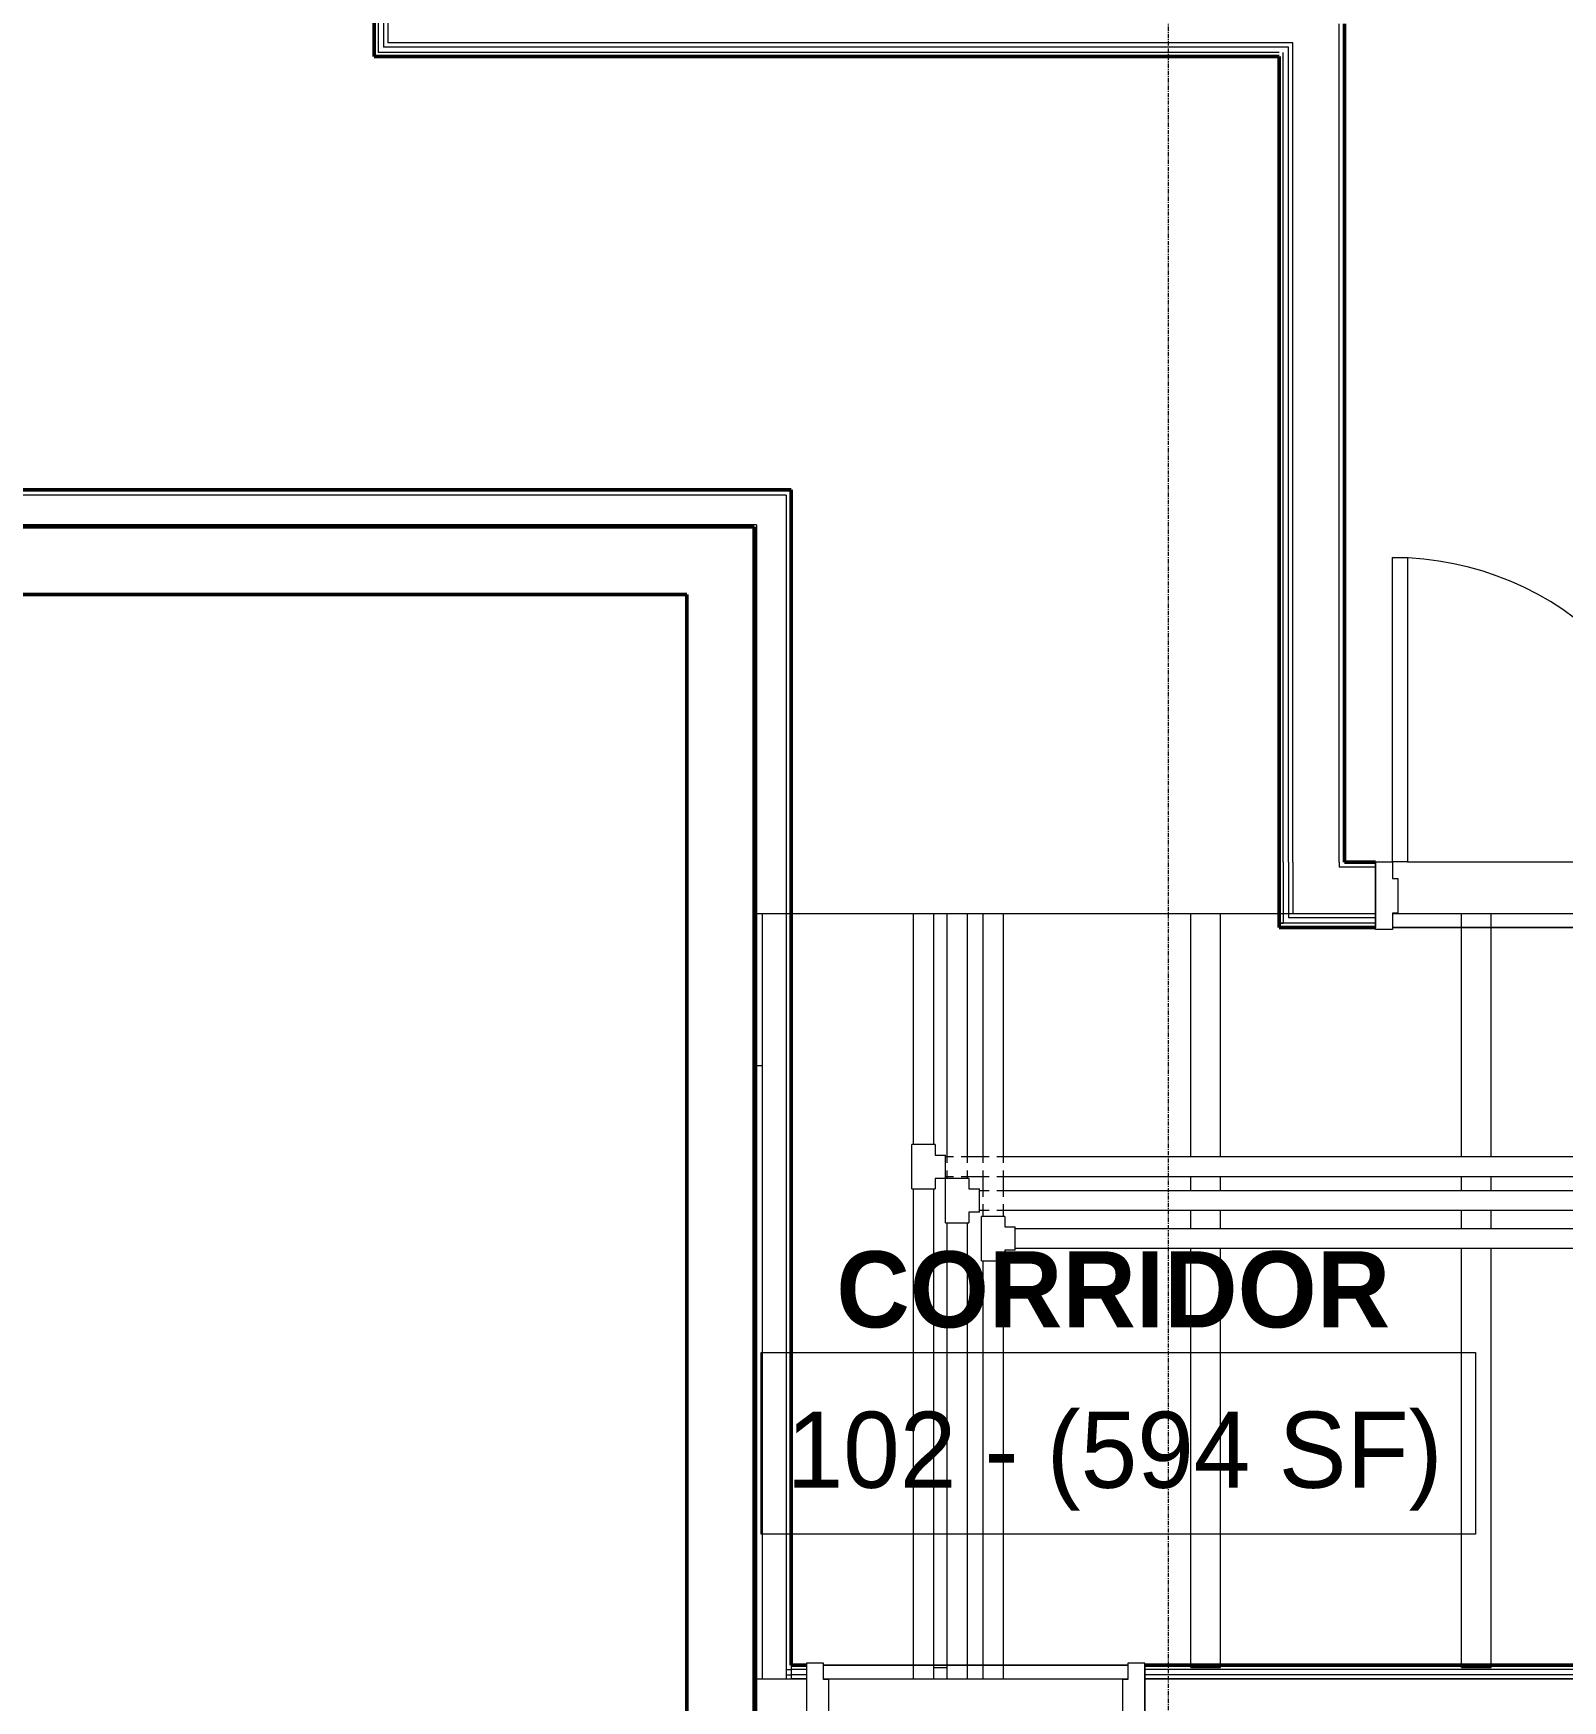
# Model space of a CAD drawing. Header units: inches. Extents: x -4218 to -1830, y 9767 to 12426.
# Drawn here: x -3288.6 to -3107.7, y 11644.2 to 11841.4 of the extents above; entities that cross this region are included whole.
import ezdxf

# ---------------------------------------------------------------- set-up
doc = ezdxf.new("R2010")
doc.units = ezdxf.units.IN
doc.header["$MEASUREMENT"] = 0
doc.linetypes.add('Grid Line 1_2_', pattern=[0.875, 0.5, -0.125, 0.125, -0.125])
for name, color, linetype, lineweight in [('0-1', 7, 'Continuous', 5), ('0-2', 10, 'Continuous', 9), ('A-AREA-IDEN', 2, 'Continuous', 9), ('A-DETL-MBND', 5, 'Continuous', 9), ('A-DOOR-1', 10, 'Continuous', 9), ('A-DOOR-2', 50, 'Continuous', 20), ('A-DOOR-FRAM-3', 50, 'Continuous', 20), ('A-FLOR-3', 253, 'Continuous', 9), ('A-FLOR-4', 192, 'Continuous', 9), ('A-WALL-1', 7, 'Continuous', 50), ('A-WALL-2', 250, 'Continuous', 13), ('A-WALL-4', 252, 'Continuous', 9), ('A-WALL-5', 253, 'Continuous', 9), ('I-WALL-1', 7, 'Continuous', 50), ('I-WALL-2', 10, 'Continuous', 9), ('I-WALL-3', 252, 'Continuous', 9), ('I-WALL-4', 253, 'Continuous', 9), ('P-PIPE-1', 10, 'Continuous', 9), ('P-PIPE-2', 252, 'Continuous', 9), ('S-BEAM', 12, 'Continuous', 9), ('S-GRID-1', 1, 'Grid Line 1_2_', 9)]:
    doc.layers.add(name, color=color, linetype=linetype, lineweight=lineweight)
doc.styles.add('Century Gothic', font='ufonts.com_century-gothic.ttf', dxfattribs={"height": 9})
doc.styles.add('Century Gothic_B', font='GOTHICB.TTF', dxfattribs={"height": 9})

# ---------------------------------------------------------------- blocks, each defined once
blk = doc.blocks.new('HOLLOW METAL - UNIT DOOR-2191980-BACKGROUND - RCP - 1ST FLOOR')
at = {"layer": 'A-DOOR-1'}
blk.add_arc((18, -4.125), 36, 180, 270, dxfattribs=at)
at = {"layer": 'A-DOOR-2'}
for p, q in [((16.25, -4.125), (18, -4.125)), ((16.25, -40.125), (16.25, -4.125)), ((18, -4.125), (18, -40.125)), ((18, -40.125), (16.25, -40.125))]:
    blk.add_line(p, q, dxfattribs=at)
at = {"layer": 'A-DOOR-FRAM-3'}
for p, q in [((-20, 3.875), (-18, 3.875)), ((-20, -4.125), (-20, 3.875)), ((-18, 3.875), (-18, 1.9375)), ((18, 3.875), (20, 3.875)), ((18, 1.9375), (18, 3.875)), ((20, 3.875), (20, -4.125)), ((-18, 1.9375), (-17.375, 1.9375)), ((-17.375, 1.9375), (-17.375, -2.1875)), ((17.375, 1.9375), (18, 1.9375)), ((17.375, -2.1875), (17.375, 1.9375)), ((-18, -2.1875), (-18, -4.125)), ((-17.375, -2.1875), (-18, -2.1875)), ((18, -2.1875), (17.375, -2.1875)), ((18, -4.125), (18, -2.1875)), ((-18, -4.125), (-20, -4.125)), ((20, -4.125), (18, -4.125))]:
    blk.add_line(p, q, dxfattribs=at)
blk = doc.blocks.new('HOLLOW METAL - 1HR RATED-2191993-BACKGROUND - RCP - 1ST FLOOR')
at = {"layer": 'A-DOOR-1'}
blk.add_arc((18, 4.125), 36, 90, 180, dxfattribs=at)
at = {"layer": 'A-DOOR-2'}
for p, q in [((18, 40.125), (16.25, 40.125)), ((16.25, 40.125), (16.25, 4.125)), ((18, 4.125), (18, 40.125)), ((16.25, 4.125), (18, 4.125))]:
    blk.add_line(p, q, dxfattribs=at)
at = {"layer": 'A-DOOR-FRAM-3'}
for p, q in [((-18, 4.125), (-20, 4.125)), ((-20, 4.125), (-20, -3.875)), ((-18, 2.1875), (-18, 4.125)), ((18, 4.125), (18, 2.1875)), ((20, 4.125), (18, 4.125)), ((20, -3.875), (20, 4.125)), ((-17.375, 2.1875), (-18, 2.1875)), ((-17.375, -1.9375), (-17.375, 2.1875)), ((18, 2.1875), (17.375, 2.1875)), ((17.375, 2.1875), (17.375, -1.9375)), ((-18, -3.875), (-18, -1.9375)), ((-18, -1.9375), (-17.375, -1.9375)), ((17.375, -1.9375), (18, -1.9375)), ((18, -1.9375), (18, -3.875)), ((-20, -3.875), (-18, -3.875)), ((18, -3.875), (20, -3.875))]:
    blk.add_line(p, q, dxfattribs=at)
blk = doc.blocks.new('CTR - 1st Phase - Common Walls_rvt-1-BACKGROUND - RCP - 1ST FLOOR')
at = {"layer": 'A-WALL-1'}
for p, q in [((-3460.02, 11787.36), (-3203.32, 11787.36)), ((-3203.32, 11787.36), (-3199.57, 11787.36)), ((-3199.57, 11787.36), (-3198.95, 11787.36)), ((-3198.95, 11787.36), (-3198.95, 11648.36)), ((-3203.32, 11782.99), (-3742.95, 11782.99)), ((-3203.32, 11542.99), (-3203.32, 11782.99))]:
    blk.add_line(p, q, dxfattribs=at)
at = {"layer": 'A-WALL-2'}
for p, q in [((-3247.8, 11846.36), (-3247.8, 11839.74)), ((-3247.17, 11846.36), (-3247.17, 11840.24)), ((-3246.67, 11845.74), (-3246.67, 11840.24)), ((-3134.12, 11743.36), (-3134.12, 11842.49)), ((-3247.8, 11839.74), (-3247.8, 11839.11)), ((-3247.17, 11840.24), (-3247.17, 11839.74)), ((-3141.25, 11839.74), (-3247.17, 11839.74)), ((-3141.25, 11840.24), (-3246.67, 11840.24)), ((-3140.12, 11840.24), (-3141.25, 11840.24)), ((-3140.75, 11839.74), (-3141.25, 11839.74)), ((-3140.12, 11839.74), (-3140.75, 11839.74)), ((-3139.62, 11840.24), (-3140.12, 11840.24)), ((-3140.12, 11743.36), (-3140.12, 11839.74)), ((-3139.62, 11743.36), (-3139.62, 11840.24)), ((-3141.25, 11839.11), (-3247.8, 11839.11)), ((-3140.75, 11743.36), (-3140.75, 11839.11)), ((-3203.32, 11786.74), (-3460.52, 11786.74)), ((-3203.07, 11786.74), (-3203.32, 11786.74)), ((-3199.57, 11786.74), (-3203.07, 11786.74)), ((-3199.57, 11786.74), (-3199.57, 11647.86)), ((-3203.32, 11783.24), (-3461.65, 11783.24)), ((-3203.07, 11783.24), (-3203.32, 11783.24)), ((-3203.07, 11783.24), (-3203.07, 11646.74)), ((-3140.75, 11743.36), (-3140.75, 11736.74)), ((-3140.12, 11743.36), (-3140.12, 11737.24)), ((-3139.62, 11743.36), (-3139.62, 11742.74)), ((-3139.62, 11742.74), (-3139.62, 11737.24)), ((-3134.12, 11743.36), (-3134.12, 11742.74)), ((-3129.82, 11742.74), (-3134.12, 11742.74)), ((-3140.75, 11736.74), (-3140.75, 11736.11)), ((-3140.12, 11737.24), (-3140.12, 11736.74)), ((-3129.82, 11736.74), (-3140.12, 11736.74)), ((-3129.82, 11737.24), (-3139.62, 11737.24)), ((-3141.25, 11736.11), (-3140.75, 11736.11)), ((-3140.75, 11736.11), (-3141.25, 11736.11)), ((-3129.82, 11736.11), (-3140.75, 11736.11)), ((-3203.07, 11646.74), (-3203.07, 11641.24)), ((-3203.07, 11646.74), (-3203.07, 11641.24)), ((-3203.07, 11646.74), (-3199.57, 11646.74)), ((-3199.57, 11647.86), (-3199.57, 11647.24)), ((-3199.57, 11647.86), (-3199.57, 11647.24)), ((-3199.57, 11647.86), (-3198.95, 11647.86)), ((-3199.57, 11647.24), (-3199.57, 11646.74)), ((-3199.57, 11647.24), (-3199.57, 11646.74)), ((-3199.57, 11647.24), (-3198.95, 11647.24)), ((-3199.57, 11646.74), (-3198.95, 11646.74)), ((-3197.14, 11647.86), (-3198.95, 11647.86)), ((-3197.14, 11647.24), (-3198.95, 11647.24)), ((-3197.14, 11646.74), (-3198.95, 11646.74)), ((-2920.57, 11647.86), (-3157.14, 11647.86)), ((-2920.57, 11647.24), (-3157.14, 11647.24)), ((-2920.57, 11646.74), (-3157.14, 11646.74))]:
    blk.add_line(p, q, dxfattribs=at)
at = {"layer": 'A-WALL-4'}
blk.add_line((-3198.95, 11737.24), (-3198.95, 11648.36), dxfattribs=at)
at = {"layer": 'A-WALL-5'}
blk.add_line((-3198.95, 11648.36), (-3198.95, 11646.74), dxfattribs=at)
at = {"layer": 'I-WALL-1'}
for p, q in [((-3248.3, 11839.11), (-3248.3, 11846.36)), ((-3133.5, 11842.49), (-3133.5, 11743.36)), ((-3248.3, 11838.61), (-3248.3, 11839.11)), ((-3141.25, 11838.61), (-3248.3, 11838.61)), ((-3141.25, 11743.36), (-3141.25, 11838.61)), ((-3141.25, 11736.11), (-3141.25, 11743.36)), ((-3133.5, 11743.36), (-3129.82, 11743.36)), ((-3141.25, 11735.61), (-3141.25, 11736.11)), ((-3129.82, 11735.61), (-3141.25, 11735.61)), ((-3198.95, 11648.36), (-3197.14, 11648.36)), ((-3157.14, 11648.36), (-2920.57, 11648.36))]:
    blk.add_line(p, q, dxfattribs=at)
at = {"layer": 'I-WALL-2'}
for p, q in [((-3091.82, 11743.36), (-3126.07, 11743.36)), ((-3127.82, 11735.61), (-3091.82, 11735.61)), ((-3159.14, 11648.36), (-3195.14, 11648.36))]:
    blk.add_line(p, q, dxfattribs=at)
at = {"layer": 'I-WALL-3'}
for p, q in [((-3141.25, 11737.24), (-3141.25, 11735.61)), ((-3129.82, 11735.61), (-3141.25, 11735.61)), ((-3091.82, 11735.61), (-3127.82, 11735.61)), ((-3198.95, 11648.36), (-3197.14, 11648.36)), ((-3195.14, 11648.36), (-3159.14, 11648.36)), ((-3157.14, 11648.36), (-2920.57, 11648.36))]:
    blk.add_line(p, q, dxfattribs=at)
at = {"layer": 'I-WALL-4'}
for p, q in [((-3129.82, 11743.36), (-3129.82, 11735.61)), ((-3198.95, 11648.36), (-3198.95, 11646.74)), ((-3157.14, 11648.36), (-3157.14, 11640.61))]:
    blk.add_line(p, q, dxfattribs=at)
at = {"layer": 'P-PIPE-1'}
for p, q in [((-3184.5, 11709.95), (-3184.5, 11737.24)), ((-3182.13, 11737.24), (-3182.13, 11709.95)), ((-3180.5, 11707.78), (-3180.5, 11737.24)), ((-3178.13, 11737.24), (-3178.13, 11707.78)), ((-3176.26, 11707.78), (-3176.26, 11737.24)), ((-3173.89, 11737.24), (-3173.89, 11707.78)), ((-3184.69, 11704.7), (-3184.69, 11709.95)), ((-3181.94, 11709.95), (-3184.69, 11709.95)), ((-3181.94, 11709.95), (-3181.94, 11708.7)), ((-3181.94, 11708.7), (-3180.69, 11708.7)), ((-3180.69, 11705.95), (-3180.69, 11708.7)), ((-3180.69, 11708.52), (-3179.76, 11708.52)), ((-3178.87, 11708.52), (-3175.52, 11708.52)), ((-3174.63, 11708.52), (-2798.23, 11708.52)), ((-3181.94, 11705.95), (-3181.94, 11704.7)), ((-3180.69, 11705.95), (-3181.94, 11705.95)), ((-3179.76, 11706.14), (-3180.69, 11706.14)), ((-3180.69, 11700.7), (-3180.69, 11705.95)), ((-3177.94, 11705.95), (-3180.69, 11705.95)), ((-3180.5, 11705.95), (-3180.5, 11706.88)), ((-3175.52, 11706.14), (-3178.87, 11706.14)), ((-3178.13, 11706.88), (-3178.13, 11705.95)), ((-3177.94, 11705.95), (-3177.94, 11704.7)), ((-3176.26, 11703.78), (-3176.26, 11706.88)), ((-2798.23, 11706.14), (-3174.63, 11706.14)), ((-3173.89, 11706.88), (-3173.89, 11703.78)), ((-3184.69, 11704.7), (-3181.94, 11704.7)), ((-3184.5, 11648.36), (-3184.5, 11704.7)), ((-3182.13, 11704.7), (-3182.13, 11648.36)), ((-3177.94, 11704.7), (-3176.69, 11704.7)), ((-3176.69, 11701.95), (-3176.69, 11704.7)), ((-3176.69, 11704.52), (-3175.52, 11704.52)), ((-3174.63, 11704.52), (-2798.23, 11704.52)), ((-3177.94, 11701.95), (-3177.94, 11700.7)), ((-3176.69, 11701.95), (-3177.94, 11701.95)), ((-3175.52, 11702.14), (-3176.69, 11702.14)), ((-3176.45, 11696.2), (-3176.45, 11701.45)), ((-3173.7, 11701.45), (-3176.45, 11701.45)), ((-3176.26, 11701.45), (-3176.26, 11702.88)), ((-2798.23, 11702.14), (-3174.63, 11702.14)), ((-3173.89, 11702.88), (-3173.89, 11701.45)), ((-3173.7, 11701.45), (-3173.7, 11700.2)), ((-3180.69, 11700.7), (-3177.94, 11700.7)), ((-3180.5, 11648.36), (-3180.5, 11700.7)), ((-3178.13, 11700.7), (-3178.13, 11648.36)), ((-3173.7, 11700.2), (-3172.45, 11700.2)), ((-3172.45, 11697.45), (-3172.45, 11700.2)), ((-3172.45, 11700.02), (-2798.23, 11700.02)), ((-3173.7, 11697.45), (-3173.7, 11696.2)), ((-3172.45, 11697.45), (-3173.7, 11697.45)), ((-2798.23, 11697.64), (-3172.45, 11697.64)), ((-3176.45, 11696.2), (-3173.7, 11696.2)), ((-3176.26, 11648.36), (-3176.26, 11696.2)), ((-3173.89, 11696.2), (-3173.89, 11648.36))]:
    blk.add_line(p, q, dxfattribs=at)
at = {"layer": 'P-PIPE-2'}
for p, q in [((-3184.5, 11646.74), (-3184.5, 11648.36)), ((-3182.13, 11648.36), (-3182.13, 11646.74)), ((-3180.5, 11646.74), (-3180.5, 11648.36)), ((-3178.13, 11648.36), (-3178.13, 11646.74)), ((-3176.26, 11646.74), (-3176.26, 11648.36)), ((-3173.89, 11648.36), (-3173.89, 11646.74))]:
    blk.add_line(p, q, dxfattribs=at)
at = {"layer": '0-2', "rotation": 180}
for name, p in [('HOLLOW METAL - UNIT DOOR-2191980-BACKGROUND - RCP - 1ST FLOOR', (-3109.82, 11739.24)), ('HOLLOW METAL - 1HR RATED-2191993-BACKGROUND - RCP - 1ST FLOOR', (-3177.14, 11644.74))]:
    blk.add_blockref(name, p, dxfattribs=at)
blk = doc.blocks.new('CTR - 1st Phase -Stairs _ Elevators_rvt-1-BACKGROUND - RCP - 1ST FLOOR')
at = {"layer": 'A-FLOR-3'}
blk.add_line((-3203.32, 11737.24), (-3203.32, 11646.74), dxfattribs=at)
at = {"layer": 'A-WALL-1'}
for p, q in [((-3747.32, 11782.99), (-3203.32, 11782.99)), ((-3203.32, 11782.99), (-3203.32, 11774.99)), ((-3211.32, 11774.99), (-3747.32, 11774.99)), ((-3211.32, 11550.99), (-3211.32, 11774.99)), ((-3203.32, 11774.99), (-3203.32, 11550.99))]:
    blk.add_line(p, q, dxfattribs=at)
at = {"layer": 'A-WALL-4'}
for p, q in [((-3211.32, 11774.99), (-3747.32, 11774.99)), ((-3211.32, 11550.99), (-3211.32, 11774.99))]:
    blk.add_line(p, q, dxfattribs=at)
at = {"layer": 'A-WALL-5'}
blk.add_line((-3203.32, 11737.24), (-3203.32, 11646.74), dxfattribs=at)
blk = doc.blocks.new('Dimension Lumber - LVL - 3_5X5_5-V298-BACKGROUND - RCP - 1ST FLOOR')
at = {"layer": 'S-BEAM'}
for p, q in [((-45.37, 1.75), (-45.37, -1.75)), ((-45.37, 1.75), (-45.1, 1.75)), ((-45.1, 1.75), (4.18, 1.75)), ((6.55, 1.75), (8.68, 1.75)), ((11.05, 1.75), (12.68, 1.75)), ((15.05, 1.75), (42.15, 1.75)), ((42.15, 1.75), (43.77, 1.75)), ((-45.37, -1.75), (-45.1, -1.75)), ((-45.1, -1.75), (4.18, -1.75)), ((6.55, -1.75), (8.68, -1.75)), ((11.05, -1.75), (12.68, -1.75)), ((15.05, -1.75), (42.15, -1.75)), ((42.15, -1.75), (43.77, -1.75))]:
    blk.add_line(p, q, dxfattribs=at)
blk = doc.blocks.new('Dimension Lumber - LVL - 3_5X5_5-V299-BACKGROUND - RCP - 1ST FLOOR')
at = {"layer": 'S-BEAM'}
for p, q in [((-45.37, 1.75), (-45.37, -1.75)), ((-45.37, 1.75), (-45.11, 1.75)), ((-45.1, 1.75), (4.18, 1.75)), ((6.55, 1.75), (8.68, 1.75)), ((11.05, 1.75), (12.68, 1.75)), ((15.05, 1.75), (43.77, 1.75)), ((-45.37, -1.75), (-45.12, -1.75)), ((-45.1, -1.75), (4.18, -1.75)), ((6.55, -1.75), (8.68, -1.75)), ((11.05, -1.75), (12.68, -1.75)), ((15.05, -1.75), (43.77, -1.75))]:
    blk.add_line(p, q, dxfattribs=at)
blk = doc.blocks.new('Dimension Lumber - LVL - 3_5X5_5-V300-BACKGROUND - RCP - 1ST FLOOR')
at = {"layer": 'S-BEAM'}
blk.add_line((-45.37, 0.2), (-45.37, -1.42), dxfattribs=at)

msp = doc.modelspace()

# ---------------------------------------------------------------- linework, layer by layer
at = {"layer": 'A-AREA-IDEN', "flags": 128}
msp.add_lwpolyline([(-3202.5, 11685.35), (-3118, 11685.35), (-3118, 11663.85), (-3202.5, 11663.85)], close=True, dxfattribs=at)
at = {"layer": 'A-DETL-MBND'}
msp.add_line((-3202.37, 11719.24), (-3203.32, 11719.24), dxfattribs=at)
at = {"layer": 'A-FLOR-4'}
for p, q in [((-3203.32, 11782.99), (-3747.32, 11782.99)), ((-3203.32, 11737.24), (-3203.32, 11782.99)), ((-3140.79, 11737.24), (-3203.32, 11737.24)), ((-3202.37, 11646.74), (-3202.37, 11737.24)), ((-3129.82, 11737.24), (-3140.75, 11737.24)), ((-3091.82, 11737.24), (-3127.82, 11737.24)), ((-3203.32, 11542.99), (-3203.32, 11646.74)), ((-3203.32, 11646.74), (-3197.14, 11646.74)), ((-3195.14, 11646.74), (-3159.14, 11646.74)), ((-3157.14, 11646.74), (-2779.97, 11646.74))]:
    msp.add_line(p, q, dxfattribs=at)
at = {"layer": 'S-GRID-1'}
msp.add_line((-3154.32, 9836.18), (-3154.32, 12376.81), dxfattribs=at)

# ---------------------------------------------------------------- block references
at = {"layer": '0-1'}
for name in ['CTR - 1st Phase -Stairs _ Elevators_rvt-1-BACKGROUND - RCP - 1ST FLOOR', 'CTR - 1st Phase - Common Walls_rvt-1-BACKGROUND - RCP - 1ST FLOOR']:
    msp.add_blockref(name, (0, 0), dxfattribs=at)
at = {"layer": 'S-BEAM', "rotation": 90}
for name, p in [('Dimension Lumber - LVL - 3_5X5_5-V299-BACKGROUND - RCP - 1ST FLOOR', (-3149.92, 11693.46)), ('Dimension Lumber - LVL - 3_5X5_5-V298-BACKGROUND - RCP - 1ST FLOOR', (-3117.92, 11693.46)), ('Dimension Lumber - LVL - 3_5X5_5-V300-BACKGROUND - RCP - 1ST FLOOR', (-3181.92, 11693.46))]:
    msp.add_blockref(name, p, dxfattribs=at)

# ---------------------------------------------------------------- texts
at = {"layer": 'A-AREA-IDEN', "char_height": 9, "attachment_point": 1}
for s, insert, width, style in [('CORRIDOR', (-3193.62, 11697.32), 80.598, 'Century Gothic_B'), ('102 - (594 SF)', (-3199.5, 11678.35), 94.839, 'Century Gothic')]:
    msp.add_mtext(s, dxfattribs=dict(at, insert=insert, width=width, style=style))

doc.saveas('drawing.dxf')
